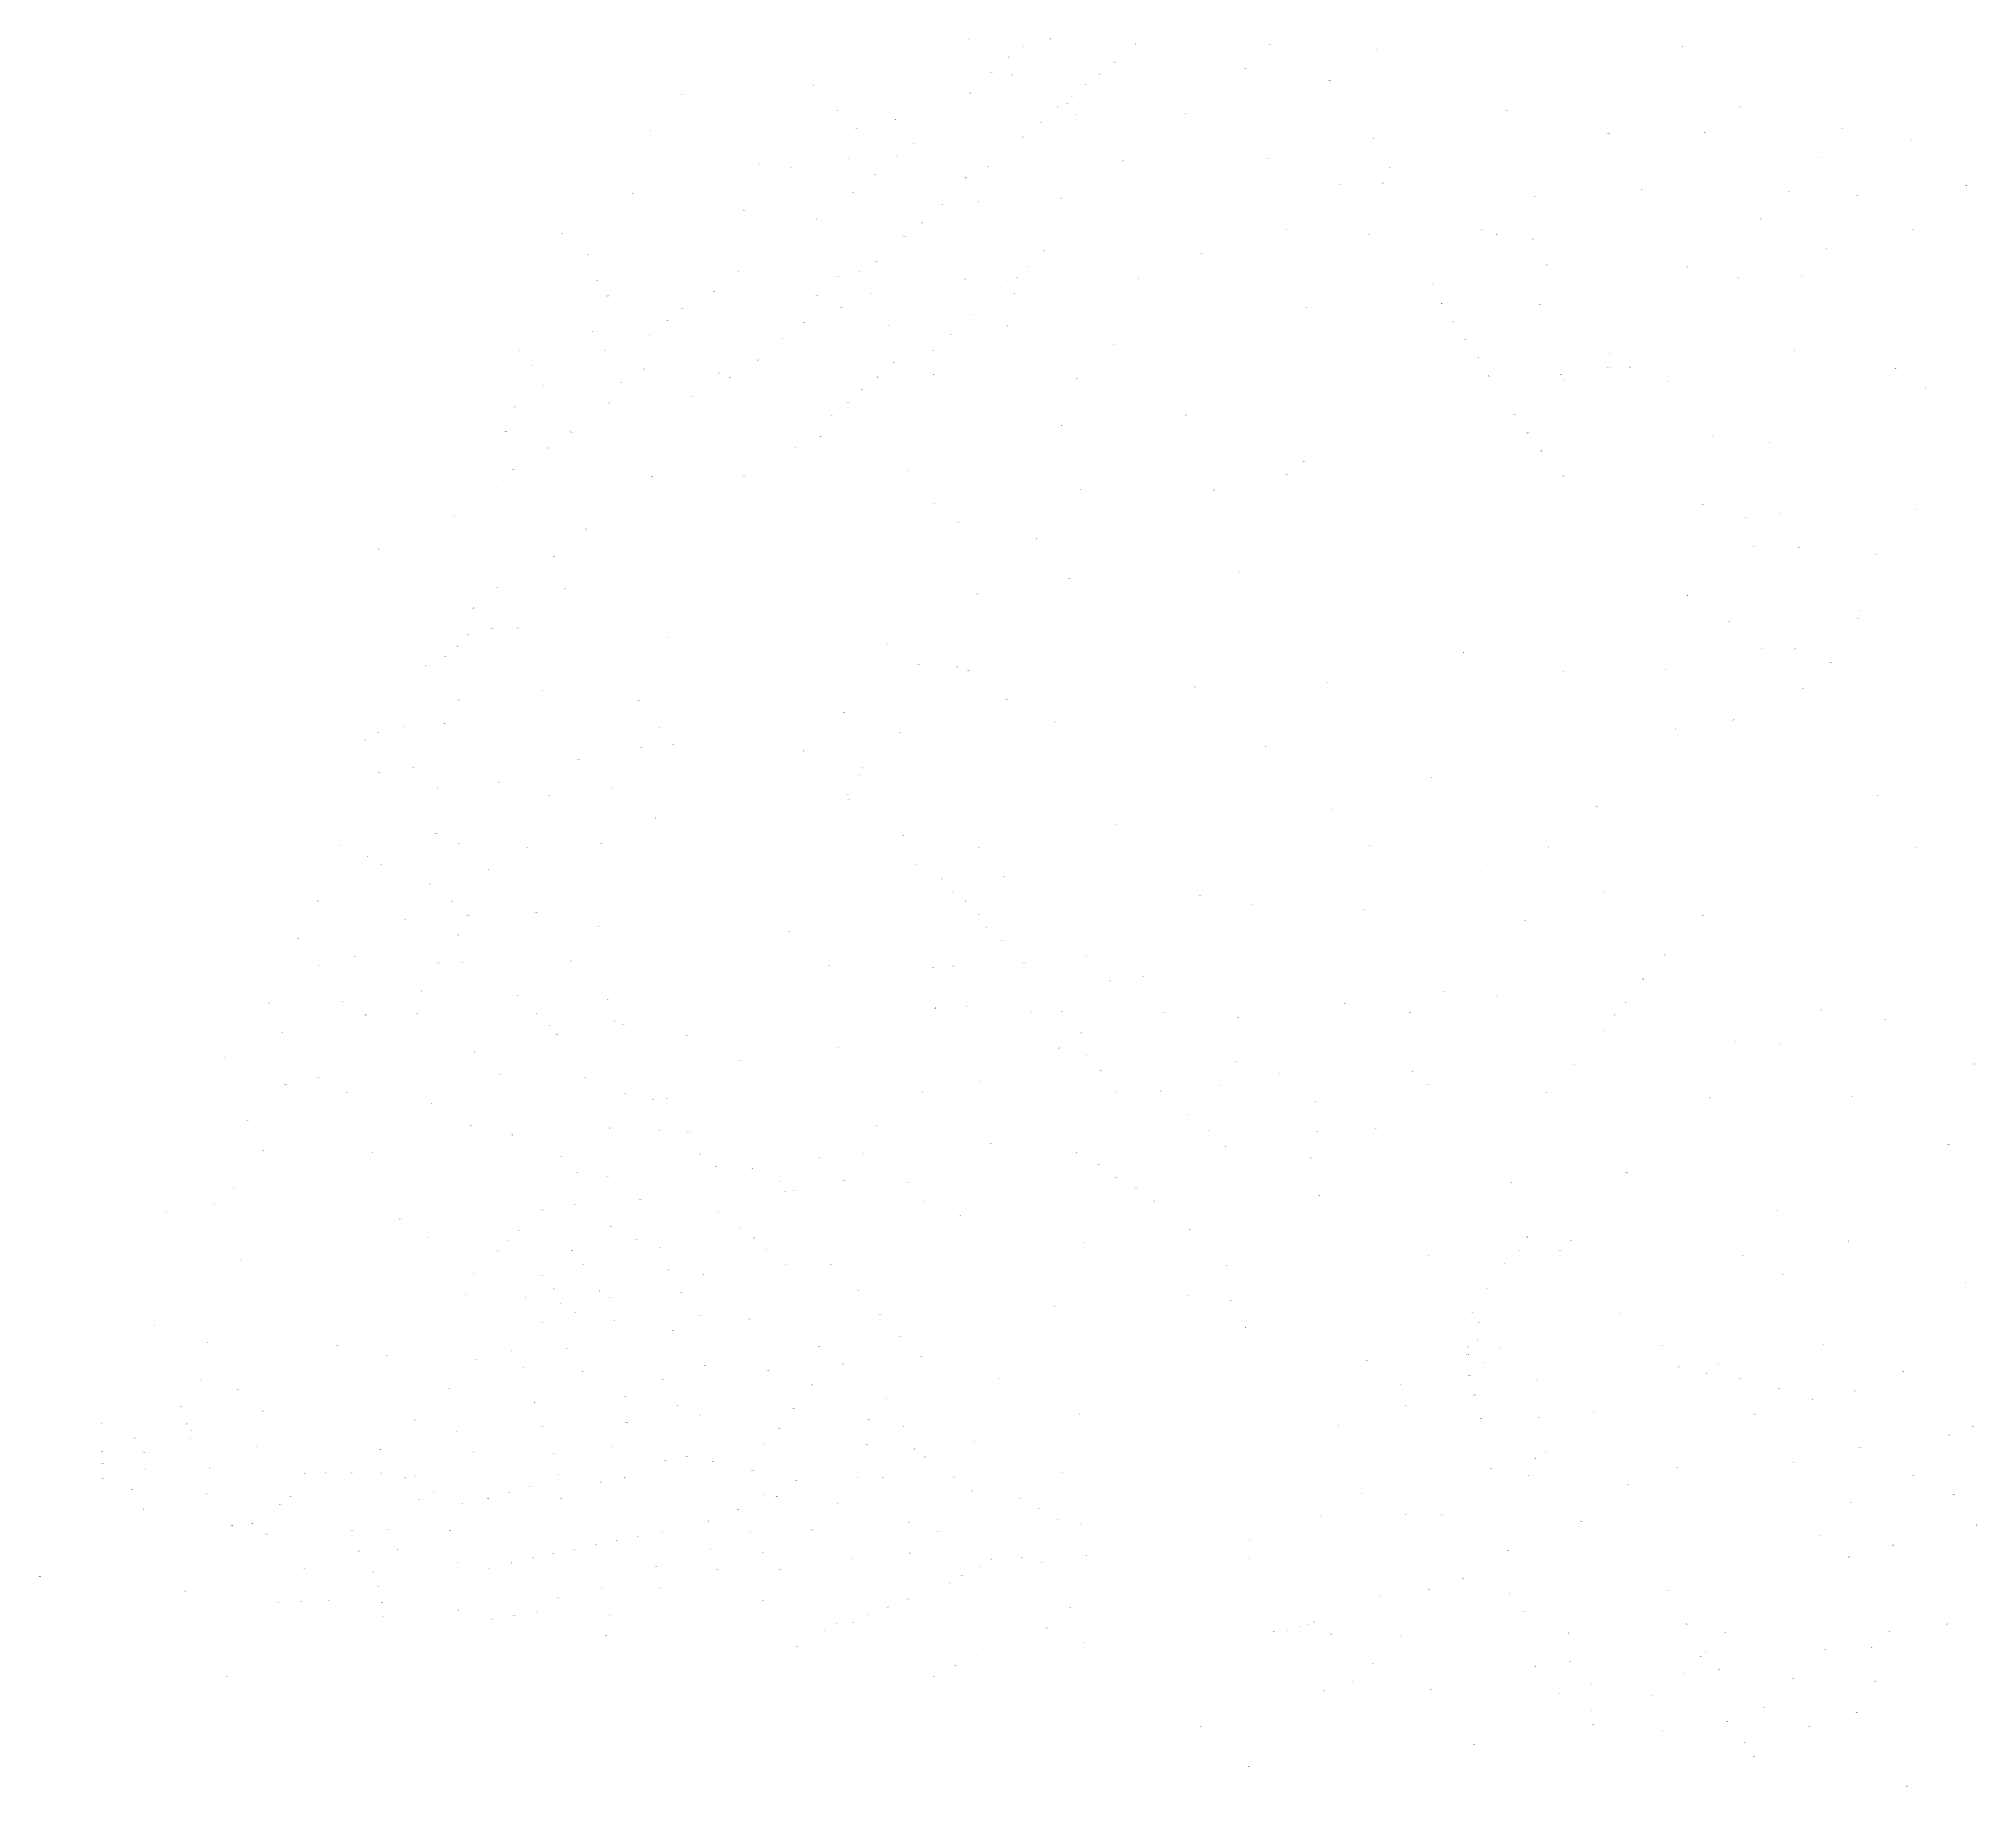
# Model space of a CAD drawing. Extents: x 212852 to 217021, y 173663 to 176722.
# Drawn here: x 213317 to 214936, y 173803 to 175262 of the extents above; entities that cross this region are included whole.
import ezdxf
from ezdxf.enums import TextEntityAlignment as Align

# ---------------------------------------------------------------- set-up
doc = ezdxf.new("R2010")
doc.units = 0
doc.header["$MEASUREMENT"] = 0
doc.layers.add('ADN', color=253, linetype='CONTINUOUS')

msp = doc.modelspace()

# ---------------------------------------------------------------- texts
at = {"layer": 'ADN'}
for s, p in [('542', (213902.4, 175254.3)), ('546', (214044, 175260.9)), ('547', (214093.8, 175261.9)), ('565G', (214139, 175256)), ('562C', (214162, 175261.9)), ('560C', (214233.4, 175257.7)), ('283L', (214345.2, 175257.5)), ('276C', (214434.8, 175252.9)), ('198D', (214689.8, 175255.5)), ('566M', (214112.7, 175233.5)), ('566K', (214127.3, 175246.9)), ('566N', (214130.2, 175231.9)), ('563G', (214203.1, 175232.8)), ('560D', (214215.5, 175242.8)), ('285A', (214325.1, 175237.1)), ('275', (214479.8, 175238)), ('774A', (213854.2, 175216)), ('537B', (213874, 175227.7)), ('541D', (213963.7, 175223.6)), ('569H', (214094.9, 175216.9)), ('563H', (214191.7, 175224)), ('289F', (214395.3, 175227.1)), ('185B', (214793.9, 175226.3)), ('540B', (213985, 175202.4)), ('571E', (214075.6, 175199.3)), ('564E', (214168.3, 175205.1)), ('564D', (214176.3, 175207.9)), ('564A', (214179.9, 175214.3)), ('286C', (214275.2, 175199.6)), ('274P2', (214543.3, 175202.2)), ('199B', (214737.4, 175205.2)), ('774B', (213828.3, 175185.4)), ('539B', (214000.1, 175187)), ('539F', (214032.5, 175194.6)), ('571F', (214059.2, 175184.3)), ('567A', (214153.9, 175192.2)), ('564F', (214184.4, 175198.6)), ('274R2', (214628.3, 175182.8)), ('199C', (214708.7, 175184.1)), ('209B', (214823.9, 175187.3)), ('575G', (214047, 175174.8)), ('568G', (214129.9, 175171.9)), ('568H', (214139.3, 175180)), ('294A', (214432.2, 175179.1)), ('209C', (214881.3, 175178.1)), ('538E', (213919.3, 175158.4)), ('538C', (213945.8, 175154.9)), ('539E', (213993, 175161.9)), ('575K', (214033.4, 175163.8)), ('573G', (214109.4, 175155.3)), ('573F', (214120.3, 175163.8)), ('430C', (214222.8, 175160)), ('290A', (214344, 175162.1)), ('295C', (214445.4, 175154.8)), ('208A', (214803.6, 175163.1)), ('578G', (214015.6, 175149)), ('573H', (214091, 175145.8)), ('293B', (214404.3, 175140.9)), ('296A', (214439.8, 175141.6)), ('274A2', (214656, 175136.3)), ('203L', (214779.2, 175134.4)), ('207B', (214926.9, 175139.8)), ('774C', (213813.3, 175133)), ('583E', (213905.8, 175119.2)), ('578H', (213997.1, 175133.7)), ('576L', (214072.1, 175123.5)), ('573K', (214101.6, 175125.8)), ('429G', (214171.2, 175129.2)), ('274S2', (214566.7, 175130.5)), ('208B', (214835.7, 175131.1)), ('538D', (213966.7, 175111.6)), ('577P', (214054.9, 175108.2)), ('292', (214359.3, 175102.4)), ('274H2', (214522, 175102.4)), ('203G', (214755.7, 175111.6)), ('205C', (214882.5, 175102.8)), ('592M', (213754.1, 175099.6)), ('577G', (214029.4, 175086.6)), ('577N', (214040.4, 175096.9)), ('297A', (214428, 175098.9)), ('274T2', (214534.6, 175098.8)), ('274X2', (214564.6, 175094.9)), ('203K', (214810.1, 175087.1)), ('590C', (213775.5, 175081.8)), ('580Z', (214016.8, 175075.9)), ('426C', (214144.3, 175071.9)), ('429F', (214157.1, 175085.4)), ('430B', (214288.5, 175082.9)), ('299K', (214440.2, 175069.7)), ('274Y2', (214576.6, 175073.3)), ('273A', (214693.7, 175071.5)), ('590L', (213783.9, 175060.3)), ('585C', (213901.3, 175068.2)), ('584L2', (213984.7, 175063.7)), ('580Y', (214001.8, 175067.8)), ('424F', (214090.8, 175061.4)), ('424G', (214120.9, 175054.4)), ('426B', (214133.7, 175062.7)), ('429H', (214235.2, 175061.9)), ('304T', (214481.1, 175056.8)), ('203E', (214736.6, 175062.3)), ('203H', (214790.1, 175064.3)), ('205D', (214838.5, 175057.6)), ('590M', (213792.2, 175047.4)), ('589T', (213854.7, 175036.9)), ('585D', (213881.1, 175051.3)), ('584M2', (213967.1, 175047.8)), ('584G2', (213987.6, 175037.6)), ('580R', (214012.3, 175049.7)), ('424H', (214131.7, 175049.3)), ('298A', (214375.8, 175037.7)), ('304V', (214488.6, 175040.9)), ('271A2', (214570.8, 175040.7)), ('271X', (214602, 175038.3)), ('589S', (213842.1, 175026.6)), ('584E2', (213956.4, 175025.1)), ('421B', (214026.6, 175022.9)), ('423E', (214095.3, 175031.6)), ('424E', (214125.8, 175022.2)), ('304W', (214498, 175025.7)), ('271Z', (214554.8, 175035.9)), ('203F', (214761.8, 175036.2)), ('589N', (213779.8, 175017.9)), ('588T', (213827.4, 175014.7)), ('586G', (213938.5, 175011.8)), ('422C', (214079, 175015.4)), ('428', (214215.6, 175007.2)), ('304X', (214508.9, 175011)), ('271B2', (214612.1, 175010.8)), ('271C2', (214621.5, 175006)), ('238G2', (213718.4, 175001.8)), ('238Z', (213729.5, 174988.8)), ('589M', (213790.3, 175002.1)), ('586H', (213917.5, 174993.9)), ('397G', (214031.3, 174991.8)), ('422B', (214064.1, 175002.3)), ('431A', (214340.6, 175002.8)), ('304Y', (214519.5, 174996.1)), ('271M', (214629.1, 174998.9)), ('204', (214783.4, 175002.2)), ('267D', (214852.4, 175004.2)), ('238A2', (213739.1, 174972.6)), ('588R', (213803.5, 174975.2)), ('588S', (213822.8, 174986.4)), ('587W', (213885.4, 174983)), ('587V', (213894.4, 174979.4)), ('397F', (214017.5, 174979.7)), ('421C', (214064.3, 174981.9)), ('415C', (214184.2, 174978.5)), ('304Z', (214528.4, 174980.6)), ('271K', (214588.3, 174981.9)), ('271L', (214591.7, 174976.3)), ('271D2', (214628.4, 174987.5)), ('271S', (214646.3, 174988.1)), ('270F', (214678.2, 174975.8)), ('266M', (214867.9, 174986.7)), ('588P', (213793.1, 174958)), ('587Y', (213863.1, 174963.6)), ('396C', (213993.4, 174958.2)), ('396D', (214004.4, 174969.1)), ('304H', (214538.6, 174964.9)), ('271W', (214602.5, 174959.6)), ('266H', (214894.1, 174970.2)), ('238L2', (213714.2, 174954.5)), ('244M2', (213743.3, 174953.4)), ('391/2', (213859.2, 174945)), ('396A', (213979.1, 174947.2)), ('415B', (214275.2, 174948)), ('304E', (214467.9, 174951)), ('304K', (214549.6, 174948.4)), ('270D', (214693.3, 174955)), ('244K2', (213707.2, 174933.9)), ('244L2', (213761.9, 174933.7)), ('395C', (213969.9, 174929.9)), ('420', (214117.7, 174937.5)), ('416A', (214171.6, 174939.1)), ('431B', (214390.8, 174924)), ('304E2', (214560.6, 174932.8)), ('270G', (214715.2, 174930.8)), ('269W', (214763.2, 174925.2)), ('244B2', (213742.6, 174920.4)), ('395B', (213948.5, 174920.8)), ('432B', (214373.6, 174909)), ('304M', (214572.2, 174917.8)), ('244F2', (213713.3, 174902.2)), ('388B', (213829.3, 174896.6)), ('393A', (213906.5, 174897.6)), ('398', (214042.8, 174901.1)), ('429A', (214359.2, 174898)), ('306C', (214590.8, 174896.9)), ('246D', (213698.4, 174887)), ('419A', (214186.7, 174885.6)), ('414A', (214298.6, 174885.2)), ('248F', (213664.1, 174864.2)), ('399', (214065.1, 174874.1)), ('433', (214436.1, 174868.9)), ('269S', (214706.9, 174873.1)), ('269T', (214743.3, 174862.2)), ('265F', (214771.6, 174865.4)), ('266R', (214885.2, 174869.3)), ('386D', (213774.3, 174852.8)), ('387A', (213788.7, 174853.6)), ('400A', (214085.2, 174858.5)), ('401A', (214151.1, 174844.6)), ('311M', (214576.5, 174850.6)), ('253H', (213601.3, 174836.1)), ('382F', (213747.6, 174829.7)), ('315K', (214674.8, 174831.2)), ('269V', (214749.7, 174838.1)), ('262P', (214787.1, 174837.5)), ('266P', (214851.8, 174831.6)), ('405B', (214178, 174811.3)), ('413A', (214320, 174816.1)), ('311N', (214614.9, 174823.2)), ('262L', (214757.3, 174825.3)), ('262S', (214812.8, 174817.5)), ('301G', (213699.9, 174803.8)), ('301K', (213719.9, 174805.2)), ('386C', (213757.1, 174802.7)), ('380F', (213931.1, 174795.2)), ('403A', (214101.3, 174798.5)), ('434A', (214461.6, 174806.9)), ('317B', (214693.8, 174797.2)), ('298M', (213680, 174786.8)), ('301L', (213738.1, 174789.1)), ('404B', (214142.6, 174778.7)), ('259G', (214839.2, 174784.9)), ('298P', (213675.8, 174764.1)), ('298N', (213695.3, 174769.4)), ('301H', (213717.1, 174770.1)), ('380C', (213843.7, 174762.6)), ('317D', (214729.3, 174775.6)), ('259H', (214836.9, 174777.7)), ('297V', (213656.9, 174746)), ('298R', (213666.7, 174755)), ('377E', (214026.8, 174756.9)), ('311P', (214506.7, 174749.4)), ('317E', (214756.3, 174752.9)), ('318D', (214784, 174752.4)), ('297Y', (213640.7, 174738.2)), ('377S', (214051.9, 174739.5)), ('377L', (214084.3, 174737.4)), ('377N', (214093.5, 174734.3)), ('315M', (214589.6, 174733.4)), ('320E', (214676.9, 174735.5)), ('318F', (214814.2, 174741.4)), ('297S', (213622.9, 174721)), ('303B', (213737.9, 174717.7)), ('377R', (214056.1, 174725.2)), ('406C', (214282.6, 174720.8)), ('412A', (214393.3, 174724.1)), ('318H', (214790.9, 174719.7)), ('297X', (213667.9, 174709.8)), ('304F2', (213801.7, 174699.9)), ('304A2', (213817.9, 174709.3)), ('378F', (213989.1, 174699.2)), ('361E', (214125.5, 174710.5)), ('315L', (214607.9, 174702.9)), ('296W', (213600.5, 174682.5)), ('296T', (213622.1, 174687.9)), ('297T', (213655.8, 174690.3)), ('306F', (213835.3, 174686.6)), ('378S', (214036.7, 174682.7)), ('361F', (214165.8, 174691.4)), ('320G', (214684, 174685.7)), ('320F', (214732.6, 174693.1)), ('296V', (213590.1, 174676.4)), ('304X', (213820, 174670.4)), ('308K', (213846.7, 174672.8)), ('380D', (213956.1, 174667.2)), ('407A', (214341.9, 174671.2)), ('296C', (213601.5, 174649.5)), ('2907A', (213629.8, 174653.7)), ('304G2', (213768.1, 174660.4)), ('308L', (213873, 174650)), ('378V', (214005.7, 174653)), ('321B', (214658.6, 174654.2)), ('294/2L', (213650.9, 174636.5)), ('290A', (213701.5, 174641.4)), ('304E2', (213795.6, 174636.8)), ('378T', (213983, 174638)), ('378X', (214002.8, 174647.2)), ('411', (214480.8, 174645)), ('290B', (213743.1, 174630.1)), ('378W', (213992.9, 174630.7)), ('378N', (213994.3, 174627.3)), ('409A', (214397.6, 174618.6)), ('322B', (214619, 174620.8)), ('157B', (214853.3, 174630.1)), ('309G', (213832.1, 174611.3)), ('358F', (214217.6, 174605.6)), ('295C3', (213568, 174588.1)), ('294/2F', (213649.1, 174598.3)), ('292/2A', (213667.8, 174590.3)), ('291N', (213725.2, 174586.2)), ('288', (213786.9, 174590.1)), ('374L', (214039.3, 174597.1)), ('374N', (214067.7, 174592.3)), ('369H', (214102.6, 174586.5)), ('409C', (214429, 174588.1)), ('323B', (214578.9, 174587.1)), ('151C', (214884.9, 174586.6)), ('295B3', (213591.8, 174579.2)), ('295P2', (213603.1, 174572.5)), ('291P', (213692.3, 174568.3)), ('289', (213770.9, 174568.7)), ('312C', (213888.9, 174567.5)), ('374P', (214051, 174572.4)), ('324A', (214526.5, 174572.5)), ('319A', (214766.5, 174580)), ('294/2M', (213613.1, 174555.5)), ('2904A', (213643.8, 174556.1)), ('369F', (214071.7, 174560.3)), ('365G', (214123.6, 174562.7)), ('295/2', (213550.3, 174542.1)), ('292G', (213661.9, 174541.4)), ('290/2R', (213711.6, 174546.3)), ('369G', (214081, 174548.8)), ('365E', (214091.4, 174542)), ('357B', (214287, 174546.6)), ('347C', (214331.5, 174538.8)), ('327B', (214624.3, 174549.2)), ('293H', (213623.1, 174526.4)), ('2904B', (213675.3, 174530.4)), ('289/2A2', (213732.4, 174532.2)), ('279D', (213783.9, 174520.9)), ('365F', (214102.6, 174530.6)), ('358G', (214108.6, 174519.7)), ('347H', (214423.7, 174534.7)), ('326C', (214558.7, 174526.2)), ('322C', (214707.3, 174530.1)), ('388P', (213533.3, 174510.8)), ('292E', (213641.8, 174512.2)), ('290/2S', (213667, 174513.5)), ('314F', (213943.8, 174516.8)), ('358H', (214121.7, 174508.8)), ('172', (214761.7, 174509)), ('158T', (214879, 174508)), ('388N', (213551.6, 174488.4)), ('386E', (213581, 174495.7)), ('290/2W', (213650.4, 174490.2)), ('290/2P', (213670.5, 174490.6)), ('278F', (213762.2, 174491.9)), ('314G', (213976.9, 174488)), ('319M', (214063.8, 174486.5)), ('320G', (214080.9, 174487.7)), ('358K', (214140.1, 174490.3)), ('358E', (214191.9, 174496.5)), ('345', (214517, 174499.7)), ('327A', (214675.1, 174496.9)), ('390B', (213561.9, 174473.8)), ('289/2Z', (213691.5, 174477)), ('356G', (214212.4, 174475.3)), ('356F', (214239.2, 174478.7)), ('328A', (214657.2, 174476.8)), ('390G', (213509.4, 174456.8)), ('385F2', (213571.3, 174457.9)), ('383/2', (213637.2, 174466.8)), ('278N', (213716.9, 174462.8)), ('279K', (213792.6, 174459.7)), ('321G', (214092.5, 174454.3)), ('341A', (214408.2, 174456.2)), ('334B', (214491.2, 174466.2)), ('333A', (214535.1, 174462.2)), ('329A', (214642.7, 174457)), ('385E2', (213590, 174446.7)), ('383F', (213633, 174447.8)), ('278M', (213733.1, 174447.8)), ('279M', (213798, 174441.7)), ('279G', (213805.3, 174438.6)), ('321L', (214065.9, 174452.7)), ('354E', (214147.1, 174449.9)), ('352M', (214171.8, 174449.7)), ('347K', (214256.7, 174448.9)), ('340B', (214318.9, 174444.8)), ('343C', (214462.5, 174449.1)), ('330C', (214633.3, 174446.7)), ('171A', (214805.7, 174451)), ('168D', (214859.7, 174442.8)), ('390F', (213520.2, 174431.9)), ('382G', (213660.7, 174431.6)), ('2902A', (213743.5, 174437.6)), ('2902B', (213749.9, 174431)), ('287B', (213858.2, 174429.8)), ('351G', (214187.7, 174431.7)), ('331A', (214624.8, 174434.1)), ('174A', (214734.9, 174424.6)), ('170A', (214772.8, 174423)), ('391', (213472.1, 174411)), ('379D', (213680.6, 174415.9)), ('286', (213902.7, 174408.9)), ('285C', (213985.3, 174419.2)), ('351H', (214169, 174419.2)), ('351F', (214192.3, 174413.4)), ('338G', (214317.2, 174407.8)), ('332A', (214613.8, 174419.9)), ('168N', (214934, 174405.9)), ('385M2', (213550.9, 174394.5)), ('370L', (213702.1, 174397.4)), ('278S', (213773.2, 174394.7)), ('322H', (214103.6, 174390.8)), ('349E', (214204.1, 174400.2)), ('347N', (214232, 174400.4)), ('338H', (214353.2, 174398.1)), ('336E', (214464.6, 174400.1)), ('333B', (214599.8, 174405.2)), ('385P2', (213522.9, 174388.5)), ('385H2', (213574.3, 174381.9)), ('280F', (213806.8, 174381.3)), ('281N', (213830.5, 174376.7)), ('280H', (213841.3, 174377.3)), ('285B', (214055.2, 174382.5)), ('347P', (214217.6, 174381.9)), ('340C', (214254.1, 174383.3)), ('338K', (214304.3, 174388.2)), ('337L', (214383.5, 174374.6)), ('335E', (214478.4, 174388.9)), ('334C', (214576.3, 174382.1)), ('173B', (214712.6, 174377.4)), ('168P', (214832.1, 174379.2)), ('385N2', (213491.6, 174358.5)), ('376B', (213645.1, 174373)), ('339B', (214276.1, 174363.6)), ('168H', (214893.3, 174363.4)), ('372B', (213677.9, 174354.3)), ('370M', (213712.3, 174346.5)), ('280E', (213794.1, 174352.5)), ('281L', (213835.7, 174350.4)), ('281G', (213859.6, 174348.5)), ('284D', (214017.4, 174354.7)), ('338B', (214293.9, 174350.5)), ('337N', (214384.2, 174349.7)), ('336G', (214434.1, 174352.1)), ('392D', (213504.3, 174333.4)), ('375D', (213595.7, 174332.2)), ('366H', (213753.6, 174328.1)), ('281H', (213869.3, 174330.8)), ('348N', (213969, 174328)), ('284C', (214006, 174331.6)), ('322G', (214112.2, 174339.5)), ('323B', (214148.7, 174335.4)), ('326K', (214184.1, 174331.7)), ('338C', (214308.6, 174336.7)), ('337M', (214379.4, 174327.3)), ('166A', (214912.3, 174338.7)), ('392C', (213489.5, 174319.3)), ('365K', (213767, 174315.3)), ('364L', (213792.1, 174312.4)), ('282D', (213882.6, 174320.2)), ('349D', (213912.8, 174318.5)), ('283A', (213989.9, 174308.7)), ('326H', (214202.1, 174321.7)), ('326D', (214217.1, 174311)), ('337R', (214324.8, 174320.1)), ('208B', (214643.5, 174315.2)), ('175', (214807.8, 174315.8)), ('393H', (213479.9, 174302.4)), ('357E', (213810.8, 174305.9)), ('364H', (213819.5, 174292.7)), ('350G', (213936.1, 174307.9)), ('350F', (213940.2, 174299.1)), ('348P', (213948.1, 174300.2)), ('345C', (214043.3, 174306.7)), ('326G', (214233.8, 174302.2)), ('336K', (214386.7, 174295.9)), ('209K', (214547.3, 174307.1)), ('395F', (213423.2, 174282.3)), ('393G', (213464.9, 174289.5)), ('373C', (213618.9, 174276.4)), ('361M', (213737.7, 174284)), ('364K', (213765.6, 174288.4)), ('349/2G', (213885.7, 174281.9)), ('18G', (214056.5, 174291.1)), ('18F', (214086.9, 174279.4)), ('326F', (214248.7, 174291.4)), ('177A', (214768.7, 174283.2)), ('373D', (213641.6, 174260.8)), ('361K', (213718.2, 174267.1)), ('361L', (213727.2, 174275.8)), ('357G', (213794.7, 174269.9)), ('351P', (213903.4, 174269.5)), ('348K', (213914.5, 174260.5)), ('341K', (213962.6, 174271.4)), ('327G', (214278.2, 174267.6)), ('209M', (214560.5, 174261.3)), ('178A', (214777.2, 174273.2)), ('361G', (213700.3, 174249.6)), ('361H', (213709.4, 174258.2)), ('361N', (213762.2, 174250.2)), ('356B2', (213816.2, 174258.8)), ('356S', (213835.8, 174252.3)), ('351N', (213925, 174251)), ('18A', (214189.5, 174256.8)), ('336H', (214478.7, 174246)), ('209N', (214554.4, 174250.6)), ('207D', (214587.8, 174249.6)), ('207E', (214597.1, 174258.5)), ('177B', (214732.1, 174256.2)), ('178B', (214740.1, 174245.9)), ('180A', (214828.6, 174258.1)), ('397A', (213486.4, 174242.5)), ('361E', (213681.2, 174230.8)), ('361F', (213691.3, 174240.8)), ('361T', (213737.7, 174229.3)), ('356F2', (213772, 174238.7)), ('356G2', (213780.6, 174228.4)), ('356X', (213842.9, 174233.7)), ('353L', (213872.1, 174230)), ('341M', (213941.8, 174238.7)), ('340D', (213978.9, 174238.3)), ('328T', (214309.2, 174237.4)), ('210E', (214541, 174239)), ('179A', (214774.5, 174230.2)), ('400', (213542.2, 174214.2)), ('361D', (213674, 174213.8)), ('361S', (213747.5, 174217.9)), ('356H2', (213785.9, 174216.3)), ('352K', (213853.9, 174214.8)), ('339H', (214001.1, 174216.7)), ('21T', (214073.3, 174225.9)), ('328R', (214276.9, 174212.8)), ('211A', (214526.8, 174218.8)), ('241D', (214926.8, 174223.1)), ('361X', (213665.4, 174203.3)), ('361V', (213723.7, 174210.7)), ('361R', (213753.4, 174206)), ('361P', (213765.6, 174198.2)), ('356Z', (213794.4, 174211.1)), ('352L', (213870, 174195.7)), ('338F', (214020.1, 174196.8)), ('20B', (214165.4, 174203.5)), ('328S', (214312.5, 174208.3)), ('211C', (214514.2, 174198.4)), ('206B', (214638.9, 174197.9)), ('182', (214797.2, 174204.7)), ('184', (214850.2, 174200)), ('396Y', (213413.6, 174187.7)), ('404K', (213702.7, 174179.1)), ('405D', (213737.5, 174190)), ('356Y', (213797.4, 174191.5)), ('352M', (213846.5, 174183.2)), ('408X2', (213910.9, 174192.9)), ('329H', (214325.3, 174185.7)), ('211D', (214520.3, 174189.9)), ('185', (214862.9, 174183.3)), ('397L', (213458.3, 174173)), ('401A', (213566.4, 174171.1)), ('404H', (213712.2, 174166.1)), ('405F', (213758.2, 174168.3)), ('408W2', (213968.7, 174170.1)), ('336N', (214036.8, 174178.1)), ('213H4', (214510.8, 174163.3)), ('213K4', (214510.9, 174169.5)), ('213M4', (214518.7, 174174.7)), ('213N4', (214537.6, 174168.8)), ('206D', (214673.6, 174170.9)), ('183', (214807.8, 174171.1)), ('401D', (213607.9, 174162.2)), ('402N', (213682.5, 174158.8)), ('404G', (213721.1, 174152.3)), ('405E', (213771.6, 174149.2)), ('408B2', (213873.2, 174154.1)), ('408S2', (213908.1, 174158.5)), ('408R2', (213926.8, 174150)), ('408K2', (213988.9, 174155.3)), ('336K', (214054.1, 174161.3)), ('21M', (214057.1, 174154.3)), ('333G', (214426.2, 174158.4)), ('2E', (214447, 174153.6)), ('213W2', (214503, 174154.3)), ('213X2', (214525.2, 174156.4)), ('206E', (214686.8, 174152.9)), ('205K', (214710, 174147.8)), ('205L', (214719.8, 174155)), ('186N', (214874.2, 174149)), ('186R', (214892.7, 174155.3)), ('186L', (214911.9, 174162.1)), ('397K', (213452.4, 174142.6)), ('398E2', (213483.3, 174134)), ('402E', (213614.4, 174141.1)), ('402M', (213660.3, 174135)), ('404F', (213727.8, 174138.1)), ('422D6', (213839.1, 174142.5)), ('408N2', (213962.8, 174137.7)), ('21H', (214119.1, 174143.2)), ('2D', (214454.6, 174138.4)), ('213D3', (214512.3, 174145.9)), ('213A3', (214512.9, 174139.3)), ('213D4', (214568.5, 174141.3)), ('205F', (214738.4, 174142.7)), ('202C', (214770.9, 174134.9)), ('192D', (214834.1, 174132.8)), ('189D', (214854.1, 174141.9)), ('398Y', (213436, 174119.6)), ('398D2', (213504, 174116.1)), ('404E', (213731, 174123.3)), ('406A2', (213806, 174128.4)), ('422C6', (213850.3, 174120.7)), ('408P2', (213947.7, 174118.2)), ('410G', (214025.4, 174126.6)), ('17C', (214249.3, 174120.1)), ('1Y', (214458.9, 174120.7)), ('213Y3', (214516.3, 174129.5)), ('213T3', (214616.2, 174115.9)), ('198E', (214799, 174125.8)), ('226D2', (213368.9, 174105.9)), ('398R', (213440.4, 174105.1)), ('398W', (213444.5, 174099.6)), ('402L', (213631.7, 174108.5)), ('402D2', (213665.7, 174098.9)), ('402S', (213712.7, 174102.8)), ('403B', (213737.8, 174102.9)), ('422B6', (213808.2, 174106.4)), ('422H6', (213869.1, 174112.8)), ('408T2', (213935.8, 174101.4)), ('410F', (214010.1, 174108.7)), ('410H', (214039.6, 174103)), ('16B', (214186.5, 174113.6)), ('13M', (214402.3, 174104.4)), ('1Z', (214461, 174102.1)), ('213Z3', (214522, 174110)), ('213S3', (214570, 174110.8)), ('213C4', (214606, 174101.7)), ('205D', (214696.2, 174098.1)), ('202D', (214750.3, 174113.6)), ('186P', (214932.2, 174102.9)), ('226F2', (213369.9, 174082.3)), ('226L2', (213372.1, 174095.2)), ('226P', (213397.5, 174093.6)), ('398V', (213443.7, 174093.3)), ('398Z', (213457.4, 174083.9)), ('398B2', (213499.2, 174086.3)), ('402Y', (213602.5, 174084.1)), ('402Z', (213680.8, 174081.8)), ('422P4', (213795.3, 174086.6)), ('422K6', (213893.7, 174089.2)), ('408V2', (213922.4, 174088.6)), ('410E', (214008.6, 174088)), ('410K', (214048.8, 174084.4)), ('410/3', (214098.2, 174090.3)), ('1D2', (214433.1, 174088.5)), ('1L', (214465.8, 174084.7)), ('213C3', (214531.8, 174092.5)), ('213N3', (214550.7, 174082.8)), ('213P4', (214576, 174082.4)), ('202B', (214730.4, 174090.6)), ('192C', (214838, 174085.7)), ('189C', (214896.3, 174086.8)), ('186M', (214912.9, 174096.1)), ('226G2', (213370.5, 174072.4)), ('226R', (213404.9, 174081.3)), ('231N', (213406, 174067.5)), ('398C2', (213459.7, 174068.4)), ('406W', (213747.5, 174080.7)), ('422L2', (213823.9, 174068.2)), ('422M2', (213840.4, 174074.8)), ('422N2', (213858.1, 174078)), ('422A6', (213879.8, 174074.1)), ('422W5', (213912.8, 174066.4)), ('410L', (214057.4, 174077.7)), ('410M', (214066.5, 174070.8)), ('1C2', (214407.3, 174068.2)), ('1M', (214470.6, 174067.2)), ('213P3', (214530.1, 174067.8)), ('213L3', (214567.4, 174076.5)), ('203C', (214686.1, 174068.8)), ('198C', (214782.7, 174073)), ('231A2', (213370, 174059.9)), ('231C2', (213395.2, 174050.7)), ('399E2', (213539.2, 174063.6)), ('399V', (213556.3, 174064.5)), ('399P', (213578.2, 174064.2)), ('402X', (213603, 174064.2)), ('402A2', (213613, 174050.2)), ('402B2', (213623.4, 174060.1)), ('402C2', (213631.3, 174061.8)), ('406Y', (213727, 174053.2)), ('422V5', (213750.3, 174062.7)), ('422S3', (213786.5, 174056.8)), ('422T3', (213806.4, 174060.3)), ('418E', (213949.8, 174058.2)), ('415E', (214001, 174060.5)), ('412H', (214022.7, 174060.6)), ('410N', (214081.3, 174060.9)), ('23B', (214096.2, 174049.2)), ('23C', (214121.9, 174052.6)), ('16/2A', (214171.7, 174064.8)), ('1E2', (214440.4, 174061.8)), ('1T', (214483.5, 174051.3)), ('213M3', (214561, 174062.2)), ('215D', (214644.4, 174054.7)), ('192E', (214882.6, 174062.3)), ('231T', (213405, 174034.3)), ('398F2', (213457.8, 174047)), ('399V2', (213518.8, 174037.8)), ('399P2', (213527.5, 174044.7)), ('425P', (213623, 174037.8)), ('425T', (213634.9, 174042.1)), ('425S', (213646.8, 174048)), ('406K', (213670.5, 174039)), ('406R', (213692.3, 174042.8)), ('406S', (213709.7, 174048)), ('406V', (213753.4, 174043.1)), ('422T2', (213901.2, 174033.9)), ('422X5', (213923.2, 174046.6)), ('421P', (213933.4, 174044.6)), ('418F', (213984.1, 174038.7)), ('23D', (214136.9, 174043)), ('23E', (214152.4, 174034.4)), ('1A2', (214422, 174047)), ('213/2', (214527.3, 174034.2)), ('213A4', (214534.1, 174046)), ('193B', (214830.3, 174039.9)), ('232D', (214916.3, 174046.4)), ('399R2', (213478.4, 174020.2)), ('399S2', (213495.6, 174022.3)), ('399T2', (213510.9, 174029.7)), ('422F6', (213608.5, 174016.8)), ('422B2', (213876, 174024.2)), ('415F', (214043.9, 174023.4)), ('23F', (214167.5, 174025.6)), ('23G', (214187.6, 174021.4)), ('1X', (214388.1, 174029)), ('1S', (214428.1, 174022.4)), ('1W', (214459, 174029.6)), ('1V', (214489.3, 174029.1)), ('215C', (214605.3, 174023.7)), ('196', (214741.1, 174030.9)), ('231A', (214935.5, 174020.8)), ('399N2', (213507.4, 174013.3)), ('422G6', (213578.7, 174016.2)), ('2908A', (213660.5, 174016)), ('422H5', (213782.1, 174004.3)), ('422H4', (213799.7, 174008)), ('422G4', (213817.3, 174011.7)), ('422F4', (213838.4, 174015.6)), ('422R5', (213879, 174000.8)), ('421R', (213911.2, 174015.8)), ('421N', (213962.6, 174016.6)), ('23B4', (214068.1, 174015.6)), ('23T', (214212.6, 174005.4)), ('10L', (214328.5, 174007.9)), ('4L', (214361.3, 174004.7)), ('216A', (214649.9, 174002.6)), ('194B', (214804.5, 174011.9)), ('232E', (214865.9, 174004.2)), ('428M', (213538.6, 173984.7)), ('422W', (213584.4, 173999.1)), ('422R', (213594.8, 173990.6)), ('422X', (213616.6, 174000.6)), ('422W4', (213666.6, 173989.5)), ('422X4', (213693.2, 173984.5)), ('422Y4', (213711.7, 173989)), ('422Z4', (213729.2, 173993.2)), ('422V4', (213746.8, 173996.8)), ('422K4', (213764.4, 174000.6)), ('422D5', (213833.3, 173986)), ('421S', (213921.7, 173997.9)), ('419F', (213995.2, 173993.3)), ('414G', (214045, 173997.4)), ('23W', (214102.8, 173985.9)), ('23V2', (214113, 173992.4)), ('23K3', (214124.2, 173996.3)), ('23P3', (214137.9, 173993.7)), ('23L', (214155, 173990)), ('23K', (214174.9, 173990.6)), ('23C4', (214192.4, 173995.3)), ('23A4', (214226, 173994.7)), ('4K', (214328.1, 173993.3)), ('97E', (214522.6, 173986)), ('98R', (214544.2, 173999.5)), ('217A', (214665.2, 173985.6)), ('228B', (214828.9, 173994.2)), ('231B2', (213318, 173977.7)), ('225K', (213440.4, 173980.6)), ('422R2', (213596.4, 173981.6)), ('422E6', (213601.1, 173969.6)), ('422K5', (213787.1, 173968.4)), ('422D2', (213883.6, 173983.6)), ('422M5', (213935.7, 173983.9)), ('23S2', (214078.2, 173972.4)), ('23T2', (214088, 173978.6)), ('97F', (214507, 173975.9)), ('195B', (214761, 173976.3)), ('231B', (214884.2, 173980.3)), ('220V', (213439.5, 173965.8)), ('429E', (213517.4, 173956)), ('428F', (213536.3, 173956.9)), ('428E', (213545.7, 173957.2)), ('428D', (213559.6, 173957.8)), ('422P5', (213603.8, 173956.3)), ('422M3', (213666.2, 173967.8)), ('422G5', (213750.7, 173959.9)), ('422C5', (213836.5, 173968.2)), ('419D', (213922.1, 173958)), ('23X3', (214026.6, 173952.4)), ('23W3', (214043.4, 173959.1)), ('23S3', (214058.1, 173962.8)), ('23Z3', (214068.4, 173967.8)), ('2F', (214437.9, 173961.9)), ('95E', (214478.3, 173967.2)), ('98S', (214545.5, 173963.5)), ('218A', (214677.9, 173966)), ('422N5', (213604.2, 173944.4)), ('422L3', (213667.3, 173949.9)), ('422S4', (213695.9, 173942.4)), ('422T4', (213714.4, 173945.1)), ('422R3', (213732.5, 173948)), ('422L5', (213793.6, 173945.6)), ('422B5', (213837.9, 173949)), ('23Z2', (213983.9, 173938.3)), ('23B2', (213997.1, 173939.2)), ('23Y3', (214010.5, 173946.3)), ('23T3', (214178.5, 173951.7)), ('8Z', (214370.5, 173936)), ('8Y', (214377.8, 173937.9)), ('8X', (214382.5, 173939.8)), ('2E', (214415.4, 173947.1)), ('98T', (214558.1, 173948.8)), ('98V', (214583.6, 173948.6)), ('219D', (214693.4, 173938.2)), ('229', (214910.9, 173938.2)), ('422A5', (213790.6, 173928.6)), ('422C3', (213837.6, 173924.8)), ('23P', (213902.2, 173921.7)), ('23X2', (213961.7, 173926.3)), ('23Y2', (213973.2, 173932.8)), ('23V3', (214159.6, 173934.9)), ('28E', (214190, 173922.4)), ('8D2', (214348.6, 173932)), ('8B2', (214360, 173932.7)), ('8W', (214396.8, 173929.8)), ('95F', (214454.8, 173927.7)), ('98D', (214554.9, 173920.2)), ('99K', (214594.9, 173930.7)), ('220D', (214725.9, 173931.1)), ('228A', (214863.2, 173932.4)), ('23D4', (213934.8, 173910.7)), ('23D2', (213950.2, 173919.4)), ('23M3', (214100.7, 173912.1)), ('95G', (214431.3, 173905.1)), ('99W', (214596.4, 173906.7)), ('99P', (214614.7, 173908.2)), ('220G', (214705.4, 173911.2)), ('220E', (214709, 173914.8)), ('226B', (214809.6, 173916.9)), ('227D', (214848.2, 173918.3)), ('223K', (213474.5, 173894.5)), ('23E3', (214065.2, 173894.2)), ('23L3', (214082.9, 173903.4)), ('94A', (214414.4, 173889.6)), ('99L', (214567, 173902.7)), ('220H', (214690.4, 173896.7)), ('220P', (214720.5, 173899.9)), ('223B', (214782.4, 173892.5)), ('227E', (214851.1, 173890.6)), ('8C2', (214374.3, 173882.9)), ('8A2', (214390.5, 173882.8)), ('100D', (214479.9, 173883.2)), ('99S', (214587.2, 173879.8)), ('99V', (214613.7, 173887.2)), ('103M', (214621, 173879.8)), ('103K', (214664.5, 173878.7)), ('103R', (214614.6, 173866.1)), ('103L', (214658.5, 173869.1)), ('221F', (214727.2, 173856.8)), ('222B', (214758.3, 173868.2)), ('225A', (214835.4, 173864.3)), ('28K2', (214287.7, 173852.7)), ('103P', (214615.3, 173854.1)), ('106N', (214673.1, 173848.8)), ('221D', (214741.7, 173839.2)), ('224S', (214796.1, 173852.5)), ('100E', (214515.8, 173837.3)), ('100F', (214555.9, 173823)), ('103H', (214611.8, 173822.9)), ('221E', (214749.9, 173827.4)), ('224T', (214793, 173824.7)), ('28A2', (214327.9, 173818.9)), ('1054A', (214877.6, 173802.9))]:
    msp.add_text(s, height=0.5, dxfattribs=at).set_placement(p, align=Align.MIDDLE_CENTER)

doc.saveas('drawing.dxf')
